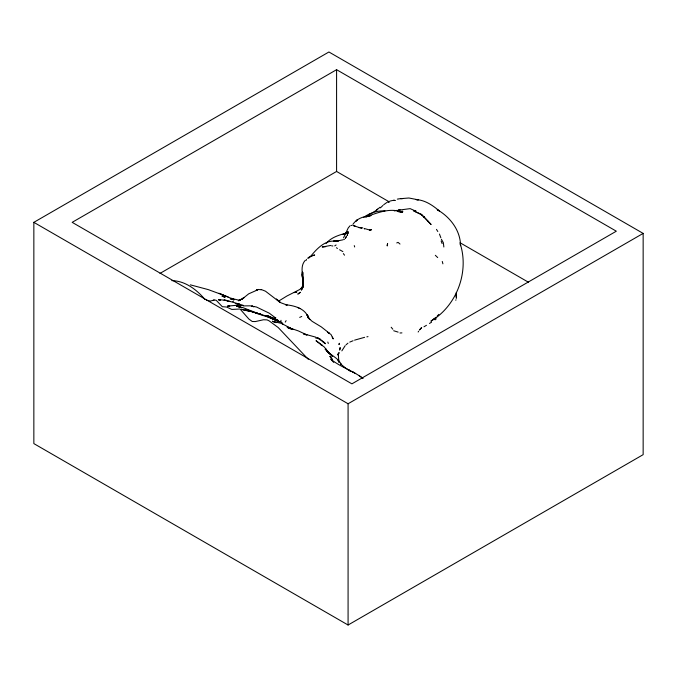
<?xml version="1.0" encoding="UTF-8"?>
<svg xmlns="http://www.w3.org/2000/svg" width="677" height="677" viewBox="0 0 677 677"><rect width="100%" height="100%" fill="white"/><g stroke="black" fill="none" stroke-linecap="round" stroke-linejoin="round"><path stroke-width="1.02" d="M456.323 298.472L456.036 295.231M338.957 362.593L338.221 353.589L338.111 355.103L338.475 353.69M302.568 272.247L302.255 274.913L302.644 272.34M302.272 272.247L302.086 275.2L303.288 284.027C303.626 276.292 299.259 266.856 305.268 260.323M280.803 321.321L281.031 320.306M455.976 299.759L455.799 300.283M302.941 286.743L301.688 289.231L303.44 284.721L300.918 288.698L301.688 288.055L299.556 289.604L286.87 296.035L278.645 301.096L280.007 302.348L265.469 291.195L261.229 289.502M306.165 260.383L306.486 259.35M343.535 237.872L348.223 227.946L350.06 225.763M338.212 354.951L339.05 352.548L338.441 353.919M302.509 287.911L302.678 287.454L301.375 290.145L303.279 284.831L302.814 287.7L302.763 272.611M233.311 301.248L232.854 301.807M351.135 225.551L351.862 225.348M345.414 238.279L346.489 236.281L345.236 238.422M418.158 332.018L418.598 331.214M285.245 322.125L286.109 320.661M380.406 207.873L382.962 205.419M345.202 345.642L341.851 350.864M311.496 255.314C317.344 248.264 325.62 239.751 335.64 241.249L333.465 241.173L337.374 241.097L335.8 241.274L343.087 239.793M419.452 330.054L421.695 327.507L419.723 329.665M437.156 316.176L438.823 314.373M377.588 209.058L376.31 210.395L380.009 207.238M326.086 243.525C331.171 237.263 339.118 235.097 346.514 232.947L342.917 234.479L346.15 233.049L344.838 233.887M352.886 224.366C356.999 218.206 364.074 216.293 371.081 215.565L365.572 217.021C377.351 212.815 390.079 207.416 402.587 212.248L398.169 211.546L402.366 211.537L398.694 211.639M370.006 230.561L371.555 229.647L369.414 230.062M346.074 344.788L347.953 343.163M383.707 204.716L386.838 202.508M435.091 319.849L436.242 318.859M402.747 198.496L408.9 197.997L418.369 199.859L416.186 199.613C425.131 200.053 432.789 205.419 439.373 210.979L437.207 209.642C450.095 217.021 460.419 230.307 460.563 245.717L460.157 243.602C469.406 272.01 456.73 305.818 430.902 321.186L435.937 317.327M307.595 258.233L310.735 256.016L314.678 254.975L311.005 256.312L308.636 258.165M376.454 210.242L370.988 213.737M301.764 316.43L299.699 317.395M433.314 319.536L434.939 318.402M344.898 233.802L346.336 232.812M334.734 245.886L336.105 244.972M387.659 202.127L388.226 201.746L388.513 202.415M363.651 217.435C369.803 212.823 377.343 210.572 385.01 210.877M423.971 326.796L426.459 325.298M429.43 323.454L431.545 322.218M33.85 222.344L328.92 51.985L643.15 233.404L643.15 454.656L348.08 625.015L33.85 443.596L33.85 222.344L348.08 403.763L643.15 233.404M336.587 69.689L72.168 222.344L351.913 383.851L616.324 231.195L336.587 69.689L336.587 171.459L160 273.406M349.747 342.105L353.072 340.743M343.933 239.573L344.458 239.311M308.263 359.292L278.239 327.566L269.031 320.796L267.034 319.882L263.48 319.764L255.322 321.567L252.267 321.507L248.865 319.036L240.056 309.017L231.822 309.44L226.583 307.036L222.293 306.689L216.285 300.351L214.592 299.953L210.293 301.087L206.4 300.097M396.747 242.941L398.101 242.366L399.989 244.058M369.117 214.372L370.607 213.78M354.57 340.15L364.624 337.324M258.716 289.392L248.679 293.835L241.748 299.395L244.228 297.457L238.499 300.757L240.09 300.156L238.321 300.461L239.641 300.554M257.683 289.663L256.236 290.188L257.362 289.781M332.83 246.005L331.578 245.802M392.77 200.426L389.834 201.111M171.823 280.642C185.176 280.82 196.829 289.697 205.08 299.598M394.31 210.911L397.196 210.335M366.866 336.833L368.009 336.638M330.672 245.463L322.21 247.012L325.713 246.673M397.306 199.123L398.66 198.953M213.34 300.123L214.093 300.038M401.055 198.818L402.654 198.657M399.235 198.826L400.911 198.666M243.322 305.902L250.075 305.826L256.448 307.003L269.294 313.197L275.691 318.012L274.608 317.725L275.835 317.936M399.946 332.991L401.935 332.889M259.426 289.595L261.28 289.773M413.622 210.792L415.856 210.708L414.096 210.547L415.153 210.869L410.144 208.634L400.606 209.904M228.132 306.106L229.731 306.131L227.447 306.139L236.451 305.31L242.451 305.581M273.88 317.919L274.659 317.953M315.727 338.094L317.301 338.161M355.247 226.169L353.013 225.475L359.546 227.658L358.869 227.565L362.77 227.853M228.031 301.265L229.943 301.417L227.937 301.214M218.569 299.649L226.093 300.3L227.497 300.698L224.019 300.114L233.15 302.221M303.677 334.286L307.062 334.988L298.464 330.96L287.065 327.025L290.306 328.032L282.495 323.953M398.127 332.111L393.675 330.748M401.96 211.131L402.9 211.292M242.984 309.88L249.915 311.285L241.469 309.254M259.283 313.916L260.958 314.255L254.95 312.613L258.242 313.925M240.14 300.503L231.246 298.345L234.504 299.683M288.047 327.896L288.977 328.091M397.035 211.029L402.587 212.248M257.074 313.443L258.445 313.747M360.35 227.709L361.763 228.031L360.452 227.726M292.836 329.242L289.908 328.506L292.828 329.454M280.278 323.132L272.382 321.321L276.208 322.624L272.619 321.279M264.648 316.024L271.071 317.894L280.253 322.066M190.347 284.839L208.279 289.612L222.945 295.003L218.976 293.234M315.82 337.18L304.066 333.922M269.091 317.361L279.009 321.787M267.22 315.702L268.693 316.108M241.054 307.51L236.552 306.216L243.255 307.747L257.472 313.29L249.635 311.014L265.147 315.702L276.851 320.703L270.918 317.851M280.337 321.719L281.023 321.922M243.322 305.369L233.853 302.475M369.938 230.087L364.141 228.454L364.446 228.97M289.392 327.753L290.306 328.032M339.575 249.737L342.875 251.582M245.793 309.389L252.513 311.809M260.628 314.72L263.962 315.795M290.873 328.65L287.742 327.296M241.579 307.646L238.135 306.385L241.706 307.688M308.365 318.012L306.918 314.475L308.365 318.012C305.725 308.534 294.326 305.589 285.669 304.743L287.15 305.099L280.989 302.814L278.611 301.087M228.132 296.983L223.385 295.147L233.387 299.226M320.399 339.346L317.141 337.789L320.399 339.346L325.315 343.755L323.081 341.597M281.023 323.352L283.426 324.342M221.193 294.207L223.74 295.282M317.445 337.806L319.011 338.534M299.945 308.585L297.482 307.392M362.847 378.308C352.945 370.598 340.413 367.171 330.774 359.123L333.727 362.407M421.187 214.287L413.935 211.004L421.28 214.626L424.301 217.275L421.187 214.287L422.253 215.235M281.361 322.286L282.191 322.709M348.342 369.591L350.627 370.801M355.67 373.586L352.099 371.631L353.673 372.502M329.581 333.397L327.423 332.195L330.977 334.463L333.253 338.923L332.229 337.095M289.519 328.506L288.123 327.71L289.561 328.658M336.587 171.459L389.605 202.076M459.996 242.713L528.559 282.301M319.095 339.101L320.805 340.184M359.25 375.794L362.914 378.358M350.297 371.284L342.748 366.105L343.992 367.162L340.556 363.634L341.149 364.378C337.95 357.084 329.394 355.34 325.485 348.621L329.217 353.521L324.359 347.073L316.015 340.7L322.506 345.617L320.433 344.17L321.651 345.439M336.435 247.731L337.442 248.476M321.66 340.726L325.146 343.434L322.794 341.369L323.877 342.249M329.471 333.329L321.287 326.889L312.131 321.338L308.661 318.224L309.922 319.552L306.918 314.475M325.129 349.332L332.458 356.22L331.764 355.611M435.328 255.297L437.706 257.573M329.801 353.876L326.593 350.449L331.865 356.017M391.179 327.245L392.829 329.217M343.341 253.596L344.508 255.178M436.47 229.368L437.816 231.517M439.458 234.047L440.854 237.779M307.654 315.744L307.908 316.252M441.396 239.269L443.342 242.688L443.85 247.003M441.133 241.012L442.123 243.585M327.812 342.029L328.303 343.459M354.266 245.59L354.672 246.987M442.267 261.44L442.902 263.835M338.492 361.442L338.06 359.69L338.542 361.67M302.086 275.2L302.331 277.028M302.712 276.123L303.262 282.884M302.763 272.653L302.78 275.327M456.315 292.405L456.332 296.991M348.08 403.763L348.08 625.015M347.885 231.424L347.682 233.861L347.885 231.424M387.286 245.015L387.244 245.963L387.599 243.627L387.286 245.015M303.389 284.145L303.262 285.508L303.389 284.145M340.099 347.716L339.752 349.924L340.099 347.716M347.834 232.753L347.208 235.308L347.834 232.753M339.008 344.432L339.363 343.349L339.008 344.432M357.024 220.017L356.127 221.125L357.05 220.017M300.368 292.329L297.922 294.013L300.368 292.329M338.085 240.834L337.307 241.173L338.872 240.572L338.085 240.834M295.764 292.219L294.283 292.625L296.831 291.948L295.764 292.219M398.778 210.082L398.262 210.2L400.285 209.997L398.778 210.082M219.94 299.818L218.561 299.852L220.567 299.911L219.94 299.818M239.421 304.21L235.249 303.465L239.37 304.21M395.072 200.477L393.675 200.257L395.072 200.477M269.328 316.65L265.545 315.668L270.055 316.904L269.328 316.65M232.101 299.242L230.146 298.718L233.87 299.826L232.101 299.242M277.418 320.17L268.574 316.159L278.365 320.534L277.418 320.17M252.208 306.199L251.7 306.038L253.773 306.757L252.208 306.199M223.029 296.424L221.921 295.967L225.077 297.355L223.029 296.424M277.714 300.139L276.377 299.031L278.899 301.197L277.714 300.139M428.05 221.227L423.523 216.513L431.114 224.51L428.05 221.227M332.373 359.538L329.978 356.457L332.373 359.538M308.128 316.929L307.646 315.677L308.128 316.929"/></g></svg>
